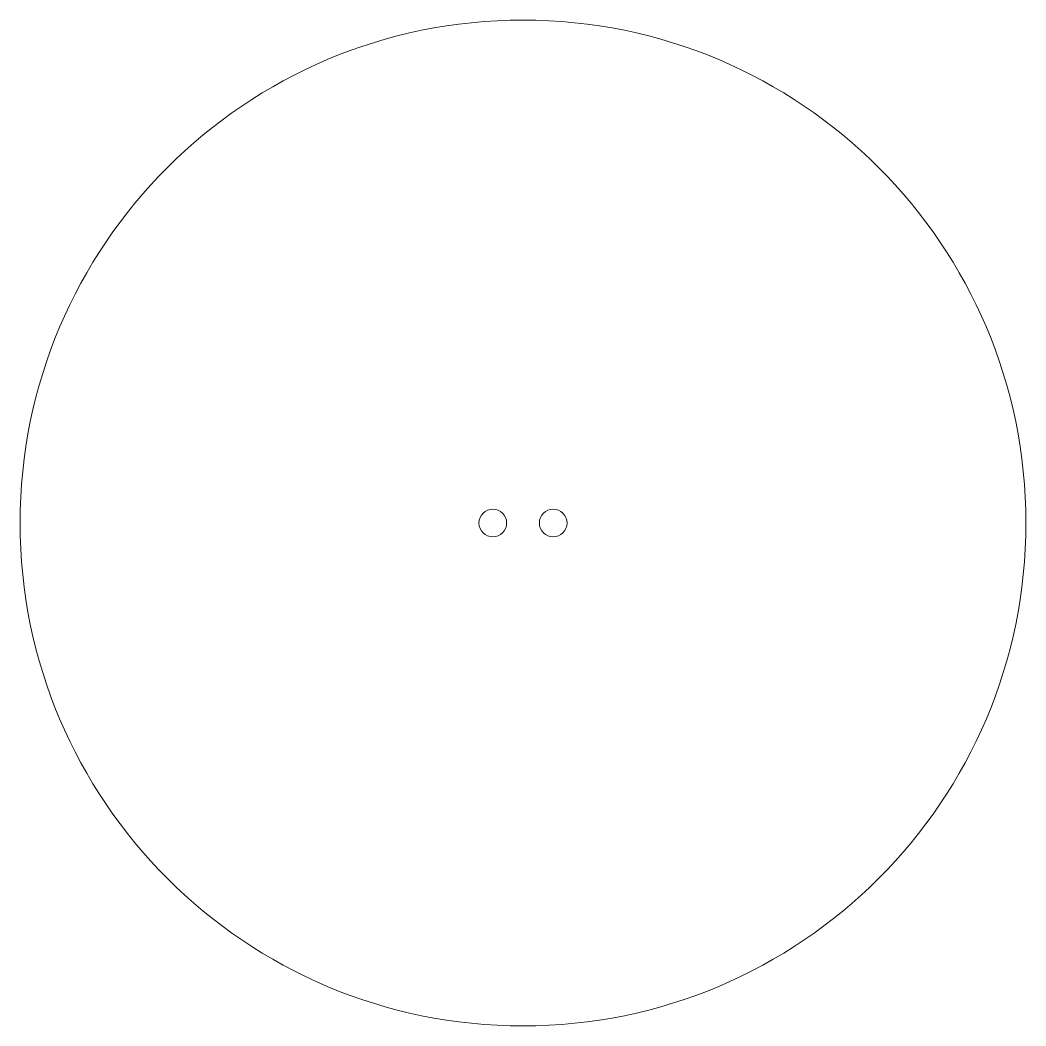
# Model space of a CAD drawing. Header units: millimetres. Extents: x -100 to 100, y -100 to 100.
import ezdxf

# ---------------------------------------------------------------- set-up
doc = ezdxf.new("R2010")
doc.units = ezdxf.units.MM

msp = doc.modelspace()

# ---------------------------------------------------------------- linework, layer by layer
at = {"color": 7, "linetype": 'Continuous', "lineweight": 15}
for centre, radius in [((0, 0), 100), ((-6, 0), 2.75), ((6, 0), 2.75)]:
    msp.add_circle(centre, radius, dxfattribs=at)

doc.saveas('drawing.dxf')
